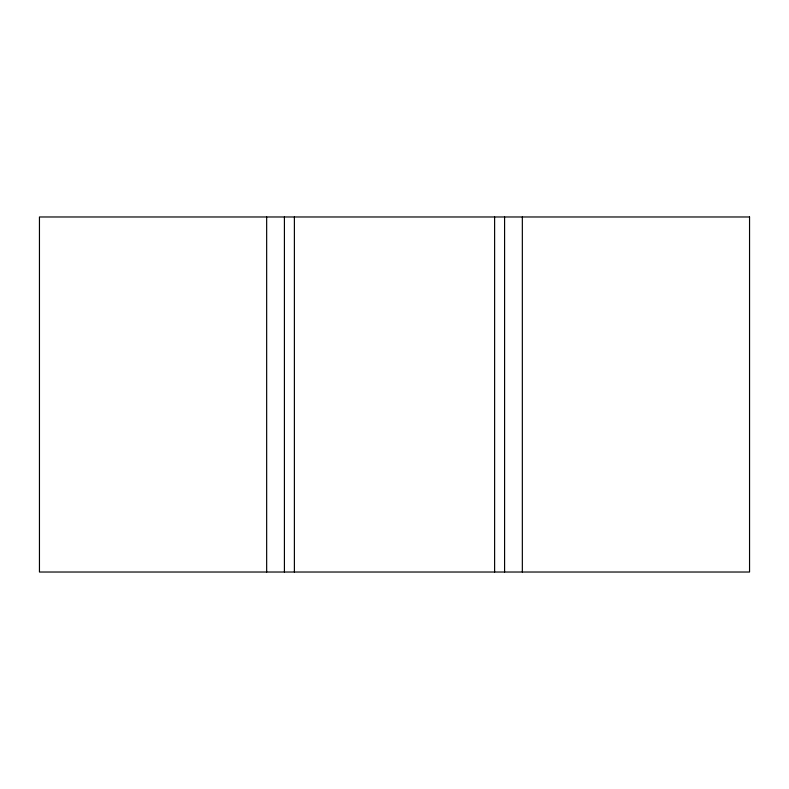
<?xml version="1.0" encoding="UTF-8"?>
<svg xmlns="http://www.w3.org/2000/svg" width="789" height="789" viewBox="0 0 789 789"><rect width="100%" height="100%" fill="white"/><g stroke="black" fill="none" stroke-linecap="round" stroke-linejoin="round"><path stroke-width="1.18" d="M522.338 216.975L522.338 572.025M504.585 216.975L504.585 572.025M494.614 216.975L494.614 572.025M294.386 216.975L294.386 572.025M284.415 216.975L284.415 572.025M266.662 216.975L266.662 572.025M749.55 216.975L39.45 216.975L39.45 572.025L749.55 572.025L749.55 216.975"/></g></svg>
